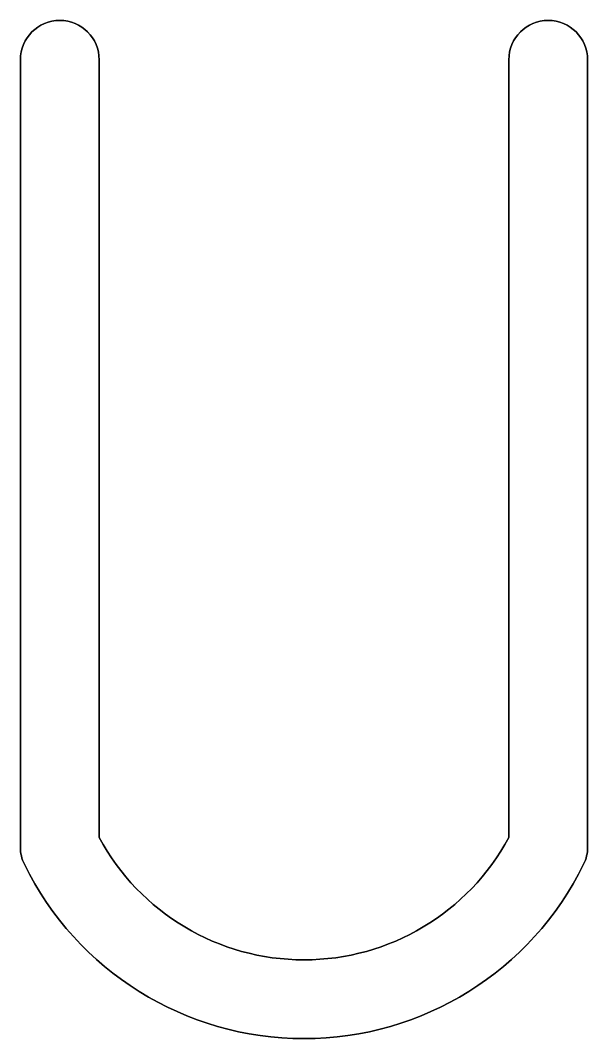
# Model space of a CAD drawing. Header units: millimetres. Extents: x -3.6 to 3.6, y -7.4 to 5.5.
import ezdxf

# ---------------------------------------------------------------- set-up
doc = ezdxf.new("R2010")
doc.units = ezdxf.units.MM
doc.layers.get('0').update_dxf_attribs({"linetype": 'CONTINUOUS'})

msp = doc.modelspace()

# ---------------------------------------------------------------- linework, layer by layer
for points in [[(-2.6, -4.879), (-2.6, 5, 1), (-3.6, 5), (-3.6, -5, 0.114294), (-3.549, -5.22, 0.623886), (3.549, -5.22, 0.114294), (3.6, -5), (3.6, 5, 1), (2.6, 5), (2.6, -4.879, -0.59794)], [(-2.6, -4.879, 0.59794), (2.6, -4.879), (2.6, 5, -1), (3.6, 5), (3.6, -5, -0.114294), (3.549, -5.22, -0.623886), (-3.549, -5.22, -0.114294), (-3.6, -5), (-3.6, 5, -1), (-2.6, 5)]]:
    msp.add_lwpolyline(points, format="xyb", close=True)

doc.saveas('drawing.dxf')
